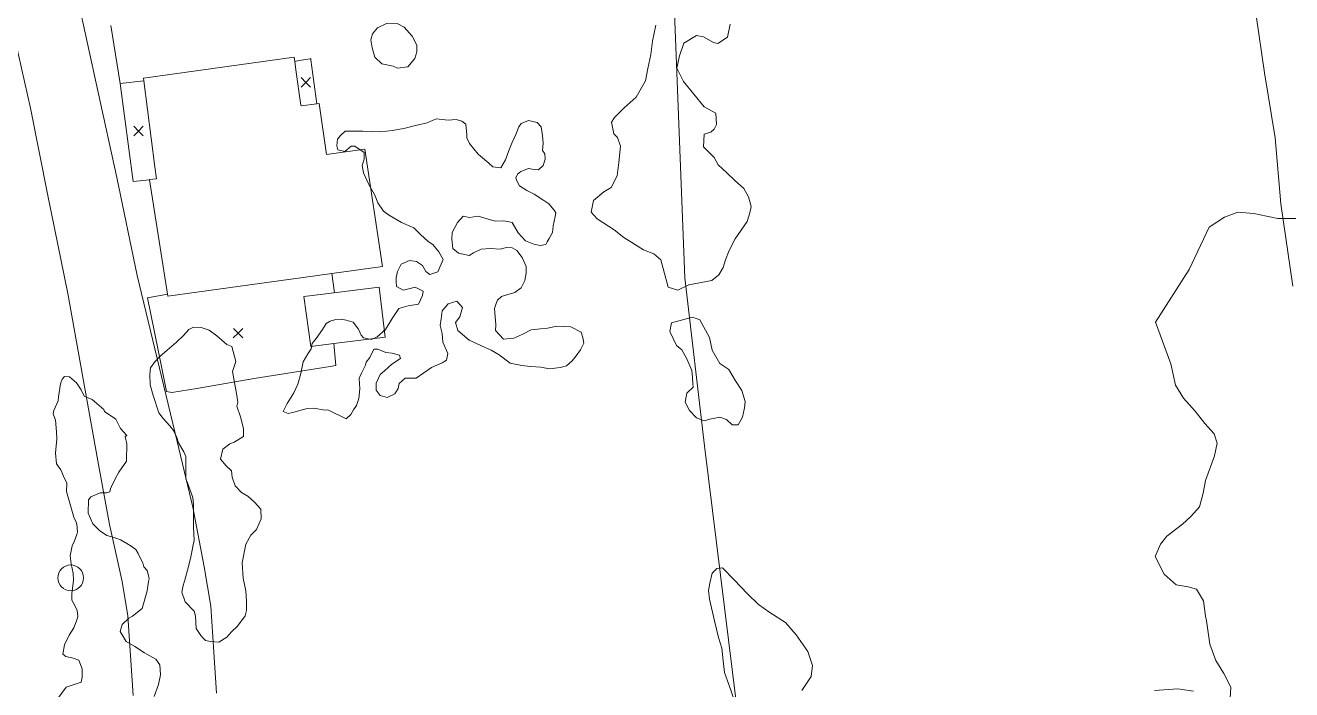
# Model space of a CAD drawing. Header units: metres. Extents: x 4652992 to 4879070, y 2074171 to 2309877.
# Drawn here: x 4653740.7 to 4653816.7, y 2306191.8 to 2306231.6 of the extents above; entities that cross this region are included whole.
import ezdxf

# ---------------------------------------------------------------- set-up
doc = ezdxf.new("R2010")
doc.units = ezdxf.units.M
doc.header["$MEASUREMENT"] = 0
doc.layers.get('0').update_dxf_attribs({"color": 4, "lineweight": 0})
for name, color, linetype, lineweight in [('Level 1', 2, 'Continuous', 0), ('Level 18', 5, 'Continuous', 0), ('Level 30', 5, 'Continuous', 0), ('Level 35', 4, 'Continuous', 0), ('Level 37', 3, 'Continuous', 0), ('Level 40', 1, 'Continuous', 0), ('Level 61', 4, 'Continuous', 0), ('Level 62', 4, 'Continuous', 0), ('Level 63', 3, 'Continuous', 0)]:
    doc.layers.add(name, color=color, linetype=linetype, lineweight=lineweight)

# ---------------------------------------------------------------- blocks, each defined once
blk = doc.blocks.new('POSTE')
at = {"color": 0, "linetype": 'ByBlock', "lineweight": -2}
blk.add_circle((0, 0), 0.770001, dxfattribs=at)
blk = doc.blocks.new('COTA')
at = {"color": 0, "linetype": 'ByBlock', "lineweight": -2, "ltscale": 10}
for p, q in [((0, 0), (-1.419522, -1.408457)), ((-1.408457, 1.419522), (0, 0)), ((1.419522, 1.408457), (0, 0)), ((0, 0), (1.408457, -1.419522))]:
    blk.add_line(p, q, dxfattribs=at)

msp = doc.modelspace()

# ---------------------------------------------------------------- linework, layer by layer
at = {"layer": 'Level 1'}
msp.add_polyline3d([(4653814.533327, 2306232.185915, 1409), (4653815.042483, 2306228.739077, 1408), (4653815.689272, 2306224.842531, 1407), (4653816.014712, 2306220.881716, 1406), (4653816.736513, 2306215.963503, 1405)], dxfattribs=at)
at = {"layer": 'Level 18', "color": 30}
for points in [[(4653740.777081, 2306273.128342, 1424.65044), (4653739.520245, 2306266.494623, 1424.407082), (4653739.070364, 2306263.261233, 1424.299844), (4653738.77743, 2306260.776192, 1424.092109), (4653738.620178, 2306256.766017, 1423.826422), (4653738.78082, 2306254.427596, 1423.623965), (4653739.547829, 2306250.66962, 1423.371641), (4653741.979377, 2306241.023189, 1422.807175), (4653743.837471, 2306233.363225, 1422.282652), (4653745.064537, 2306227.663309, 1421.884951), (4653746.202293, 2306222.467291, 1421.528426), (4653747.43659, 2306216.600638, 1421.154736), (4653749.837122, 2306206.643853, 1420.675083), (4653750.774391, 2306202.706111, 1420.411646), (4653751.44217, 2306199.134677, 1420.207735), (4653751.847202, 2306196.773275, 1420.057566), (4653752.029339, 2306194.007571, 1419.876955), (4653752.19108, 2306191.561827, 1419.755049)], [(4653747.189889, 2306191.415101, 1419.608363), (4653746.875182, 2306196.184447, 1419.893928), (4653746.520464, 2306198.252514, 1420.072769), (4653745.778137, 2306201.662879, 1420.405941), (4653745.078496, 2306205.48327, 1420.667075), (4653743.279685, 2306215.504972, 1421.226712), (4653742.077825, 2306221.388372, 1421.754605), (4653741.030888, 2306226.631514, 1421.99774), (4653740.129972, 2306230.630331, 1422.246936), (4653739.70799, 2306232.503348, 1422.312702), (4653737.879648, 2306237.364729, 1422.652318), (4653736.982541, 2306239.750048, 1422.821913), (4653734.812008, 2306248.087523, 1423.257669), (4653734.464568, 2306249.422115, 1423.437876), (4653734.129021, 2306253.663439, 1423.626139), (4653733.971561, 2306256.695256, 1423.781719), (4653734.028763, 2306261.092758, 1423.976988), (4653734.140384, 2306263.917871, 1424.127873), (4653734.584834, 2306267.305006, 1424.287347), (4653734.848669, 2306268.697559, 1424.344801), (4653735.073946, 2306269.886598, 1424.396801)]]:
    msp.add_polyline3d(points, dxfattribs=at)
at = {"layer": 'Level 30', "color": 1}
for points in [[(4653757.250036, 2306226.799281, 1424.182511), (4653757.25488, 2306226.764399, 1424.1849), (4653757.2549, 2306226.764401, 1424.184902), (4653758.196769, 2306226.884366, 1424.27165), (4653758.340638, 2306226.902691, 1424.2849), (4653758.788389, 2306223.845887, 1426.3849), (4653761.076466, 2306224.169773, 1426.1849), (4653762.150747, 2306217.140939, 1425.9849), (4653759.107002, 2306216.716891, 1425.843229), (4653756.664375, 2306216.37659, 1425.729537), (4653756.652857, 2306216.374985, 1425.729), (4653749.260007, 2306215.345029, 1425.3849), (4653748.165033, 2306222.333893, 1425.284987), (4653748.165025, 2306222.333942, 1425.284986), (4653748.164082, 2306222.339961, 1425.2849), (4653748.164106, 2306222.339964, 1425.2849), (4653748.568566, 2306222.381349, 1425.2849), (4653748.5857, 2306222.383102, 1425.2849), (4653748.585734, 2306222.383105, 1425.2849), (4653748.493826, 2306223.10436, 1425.12954), (4653748.493561, 2306223.106435, 1425.129093), (4653747.835137, 2306228.273457, 1424.016102), (4653747.835132, 2306228.273492, 1424.016095), (4653747.816678, 2306228.418314, 1423.9849), (4653756.849412, 2306229.684508, 1423.9849), (4653756.884686, 2306229.430476, 1424.002298), (4653756.954521, 2306228.927532, 1424.036745), (4653757.250036, 2306226.799281, 1424.182511)], [(4653757.834597, 2306212.337322, 1422.28487), (4653757.834566, 2306212.337318, 1422.284872), (4653757.428785, 2306215.334245, 1422.384873), (4653758.57474, 2306215.47594, 1422.1561), (4653761.937015, 2306215.891676, 1421.484873), (4653762.308107, 2306212.89046, 1421.884873), (4653759.218536, 2306212.508442, 1422.161125), (4653757.834597, 2306212.337322, 1422.28487)]]:
    msp.add_polyline3d(points, dxfattribs=at)
at = {"layer": 'Level 35', "extrusion": (0.0242311153105184, -0.2098321831574403, 0.9774371120241911), "elevation": -369764.339348, "flags": 128}
msp.add_lwpolyline([(4887585.34911, 1717801.032769), (4887585.513261, 1717797.426399), (4887585.513285, 1717797.426399), (4887586.942755, 1717797.426399)], dxfattribs=at)
at = {"layer": 'Level 35', "elevation": 1423.884873, "flags": 128}
msp.add_lwpolyline([(4653758.196769, 2306226.884366), (4653757.85161, 2306229.521238), (4653757.841785, 2306229.596295), (4653757.810716, 2306229.590912), (4653757.141589, 2306229.474985), (4653756.884703, 2306229.430479), (4653756.884686, 2306229.430476)], dxfattribs=at)
at = {"layer": 'Level 35', "extrusion": (0.0088742166401288, -0.0835770223252327, 0.9964618053986171), "elevation": -150031.174949, "flags": 128}
msp.add_lwpolyline([(4871239.215066, 1795707.373264), (4871239.360072, 1795701.4242), (4871239.360077, 1795701.4242), (4871240.34541, 1795701.4242)], dxfattribs=at)
at = {"layer": 'Level 35'}
msp.add_polyline3d([(4653759.218536, 2306212.508442, 1421.284872), (4653759.218541, 2306212.508393, 1421.284872), (4653759.344558, 2306211.192093, 1421.284872), (4653759.344559, 2306211.192081, 1421.284872), (4653758.997842, 2306211.136962, 1421.291964), (4653754.455344, 2306210.414815, 1421.384873), (4653750.997343, 2306209.827642, 1421.384873), (4653749.501761, 2306209.57369, 1421.384873)], dxfattribs=at)
at = {"layer": 'Level 37'}
msp.add_polyline3d([(4653783.61567, 2306188.939787, 1415.546634), (4653781.462419, 2306206.384466, 1419.146634), (4653780.267708, 2306216.456894, 1420.846634), (4653779.46971, 2306236.976599, 1422.146634)], dxfattribs=at)
at = {"layer": 'Level 40', "color": 3, "elevation": 1423.1, "flags": 128}
msp.add_lwpolyline([(4653761.520846, 2306230.245657), (4653761.441446, 2306230.720456), (4653761.551775, 2306231.085659), (4653761.838725, 2306231.449766), (4653762.424151, 2306231.717176), (4653763.021907, 2306231.699948), (4653763.435326, 2306231.473814), (4653763.928977, 2306230.949045), (4653764.205128, 2306230.398485), (4653764.196647, 2306230.01229), (4653764.079399, 2306229.613203), (4653763.6559, 2306229.100798), (4653763.037242, 2306229.016533), (4653762.779605, 2306229.140109), (4653762.100811, 2306229.279845), (4653761.688173, 2306229.682206), (4653761.520846, 2306230.245657)], dxfattribs=at)
at = {"layer": 'Level 40', "color": 3}
for points in [[(4653782.999227, 2306231.669224, 1423.184873), (4653782.837111, 2306230.876517, 1423.184873), (4653782.262537, 2306230.499068, 1423.184873), (4653781.997374, 2306230.553619, 1423.184873), (4653781.40424, 2306230.895931, 1423.184873), (4653780.980002, 2306230.983207, 1423.184873), (4653780.224727, 2306230.532806, 1423.184873), (4653779.956476, 2306229.761892, 1423.184873), (4653779.805086, 2306229.021967, 1423.184873), (4653780.194827, 2306228.225723, 1423.184873), (4653781.431138, 2306226.704315, 1423.184873), (4653782.136937, 2306226.322629, 1422.684873), (4653782.16635, 2306225.654932, 1422.684873), (4653782.037392, 2306225.373585, 1422.384873), (4653781.834753, 2306225.194633, 1422.384873), (4653781.433615, 2306225.064119, 1422.284872), (4653781.388249, 2306224.300969, 1422.284872), (4653781.621369, 2306224.087433, 1422.284872), (4653782.0345, 2306223.671284, 1422.284872), (4653782.277447, 2306223.234978, 1422.284872), (4653782.786037, 2306222.743956, 1422.284872), (4653783.252353, 2306222.316808, 1422.284872), (4653783.814125, 2306221.814795, 1422.284872), (4653784.09944, 2306221.314501, 1422.284872), (4653784.256848, 2306220.730138, 1422.284872), (4653784.181066, 2306220.359371, 1422.284872), (4653784.019668, 2306219.840631, 1422.284872), (4653783.292824, 2306218.795786, 1421.984873), (4653782.9285, 2306218.0976, 1421.984873), (4653782.717136, 2306217.53997, 1421.884873), (4653782.56643, 2306217.073815, 1421.884873), (4653782.323453, 2306216.632897, 1421.784872), (4653781.892471, 2306216.291981, 1421.584872), (4653780.521072, 2306216.027914, 1421.484873), (4653779.849038, 2306215.724129, 1421.484873), (4653779.274658, 2306215.897793, 1421.484873), (4653778.833672, 2306217.536561, 1421.484873), (4653778.409154, 2306217.900423, 1421.484873), (4653777.792515, 2306218.138035, 1421.484873), (4653776.613575, 2306218.87841, 1421.484873), (4653776.040429, 2306219.328121, 1421.484873), (4653775.023244, 2306219.986362, 1421.384873), (4653774.662851, 2306220.392254, 1421.384873), (4653774.804001, 2306221.081712, 1421.384873), (4653775.412999, 2306221.6195, 1421.384873), (4653775.85047, 2306221.861001, 1421.384873), (4653776.215203, 2306222.559608, 1421.384873), (4653776.324826, 2306223.365981, 1421.384873), (4653776.413816, 2306224.342328, 1421.384873), (4653776.245564, 2306224.87428, 1421.384873), (4653776.012198, 2306225.088093, 1421.384873), (4653775.876522, 2306225.77906, 1421.384873), (4653776.04801, 2306226.075259, 1421.384873), (4653776.628281, 2306226.651047, 1421.684873), (4653777.362446, 2306227.289231, 1422.184873), (4653777.910825, 2306228.255875, 1422.484873), (4653778.062437, 2306228.996659, 1422.484873), (4653778.235699, 2306229.843223, 1422.484873), (4653778.345038, 2306230.647753, 1422.484873), (4653778.442489, 2306231.123896, 1422.484873), (4653778.539937, 2306231.600023, 1422.484873)], [(4653768.934298, 2306213.640596, 1422.284872), (4653768.91887, 2306213.290793, 1422.184873), (4653769.407749, 2306212.768003, 1421.684873), (4653770.015612, 2306212.827166, 1421.584872), (4653770.560486, 2306213.07347, 1421.584872), (4653771.062233, 2306213.328666, 1421.584872), (4653771.614998, 2306213.394015, 1421.584872), (4653772.029576, 2306213.443028, 1421.584872), (4653772.591161, 2306213.551394, 1421.584872), (4653773.43705, 2306213.511481, 1421.584872), (4653774.048799, 2306213.206017, 1421.584872), (4653774.159691, 2306212.869314, 1421.584872), (4653774.227452, 2306212.541496, 1421.584872), (4653774.009993, 2306212.137974, 1421.584872), (4653773.758201, 2306211.78636, 1421.584872), (4653773.515211, 2306211.477762, 1421.584872), (4653773.18595, 2306211.186952, 1421.584872), (4653772.805648, 2306211.086025, 1421.584872), (4653772.157742, 2306210.995452, 1421.584872), (4653771.640157, 2306211.102204, 1421.584872), (4653771.018703, 2306211.1407, 1421.584872), (4653770.492333, 2306211.204425, 1421.584872), (4653769.802274, 2306211.346751, 1421.584872), (4653769.139613, 2306211.842121, 1421.584872), (4653768.65736, 2306212.120924, 1421.584872), (4653768.294564, 2306212.270217, 1421.884873), (4653767.811656, 2306212.488982, 1422.184873), (4653767.340861, 2306212.710224, 1422.384873), (4653766.653731, 2306213.299661, 1422.384873), (4653766.526455, 2306213.773622, 1422.384873), (4653766.77794, 2306214.124695, 1422.384873), (4653766.935446, 2306214.67421, 1422.384873), (4653766.609517, 2306215.054779, 1422.384873), (4653766.083029, 2306214.894733, 1422.384873), (4653765.727818, 2306214.475534, 1422.384873), (4653765.66263, 2306213.991258, 1422.484873), (4653765.592286, 2306213.587308, 1422.784872), (4653765.71946, 2306213.113654, 1422.784872), (4653765.760542, 2306212.59786, 1423.084872), (4653766.067562, 2306211.908391, 1423.084872), (4653765.988405, 2306211.522179, 1423.084872), (4653765.729344, 2306211.351977, 1423.084872), (4653765.090966, 2306211.081106, 1423.084872), (4653764.171853, 2306210.430129, 1422.884873), (4653763.511068, 2306210.436833, 1422.784872), (4653763.141578, 2306210.114843, 1422.684873), (4653763.079939, 2306209.814237, 1422.684873), (4653762.880365, 2306209.497322, 1422.684873), (4653762.43134, 2306209.276634, 1422.684873), (4653762.00973, 2306209.408389, 1422.684873), (4653761.761289, 2306209.728219, 1422.684873), (4653761.754476, 2306210.132467, 1422.684873), (4653761.998086, 2306210.664069, 1422.684873), (4653762.266122, 2306210.877317, 1422.684873), (4653762.707302, 2306211.278626, 1422.684873), (4653763.22575, 2306211.619234, 1422.684873), (4653763.153827, 2306211.822743, 1422.484873), (4653762.712981, 2306211.92816, 1422.184873), (4653762.349054, 2306211.972898, 1421.884873), (4653761.860344, 2306212.168162, 1421.784872), (4653761.6253, 2306212.167, 1421.884873), (4653761.379509, 2306211.675225, 1421.984873), (4653761.167209, 2306211.396003, 1422.184873), (4653761.121294, 2306211.221649, 1422.284872), (4653760.875717, 2306210.730314, 1422.384873), (4653760.73917, 2306210.431461, 1422.684873), (4653760.788, 2306209.794757, 1422.684873), (4653760.716523, 2306209.22761, 1422.684873), (4653760.585391, 2306208.807041, 1422.684873), (4653760.394605, 2306208.533063, 1422.684873), (4653760.246856, 2306208.2502, 1422.684873), (4653759.969985, 2306207.99398, 1422.684873), (4653758.86962, 2306208.534423, 1422.684873), (4653758.698928, 2306208.529032, 1422.584872), (4653758.011578, 2306208.630251, 1422.484873), (4653757.616592, 2306208.626336, 1422.384873), (4653756.815245, 2306208.392713, 1422.284872), (4653756.487353, 2306208.326007, 1422.284872), (4653756.194747, 2306208.43119, 1422.284872), (4653756.42978, 2306208.920182, 1422.284872), (4653756.829266, 2306209.554376, 1422.284872), (4653757.073101, 2306210.086301, 1422.284872), (4653757.248448, 2306210.721909, 1422.284872), (4653757.389549, 2306211.409336, 1422.284872), (4653757.667599, 2306211.889355, 1422.284872), (4653757.867314, 2306212.206399, 1422.284872), (4653757.929037, 2306212.507123, 1422.284872), (4653758.171802, 2306212.815274, 1422.284872), (4653758.553576, 2306213.363407, 1422.284872), (4653758.762091, 2306213.723382, 1422.284872), (4653759.012636, 2306213.850808, 1422.284872), (4653759.349295, 2306213.960473, 1422.284872), (4653759.668326, 2306213.984226, 1422.284872), (4653759.96973, 2306213.922065, 1422.284872), (4653760.391502, 2306213.790304, 1422.284872), (4653760.70853, 2306213.366708, 1422.284872), (4653760.86214, 2306213.021582, 1422.284872), (4653761.007946, 2306212.857173, 1422.284872), (4653761.481629, 2306212.759472, 1422.284872), (4653761.827131, 2306212.912106, 1422.284872), (4653762.320438, 2306213.347704, 1422.284872), (4653762.7286, 2306214.024732, 1422.284872), (4653763.119128, 2306214.61582, 1422.284872), (4653763.688737, 2306214.767006, 1422.284872), (4653764.292606, 2306214.866357, 1422.284872), (4653764.536299, 2306215.398153, 1422.284872), (4653764.589144, 2306215.655884, 1422.284872), (4653764.098816, 2306215.891287, 1422.284872), (4653763.719089, 2306215.790497, 1422.284872), (4653763.391234, 2306215.723783, 1422.284872), (4653762.987056, 2306215.941424, 1422.284872), (4653762.962603, 2306216.259846, 1422.284872), (4653762.96359, 2306216.483481, 1422.284872), (4653763.034064, 2306216.827086, 1422.284872), (4653763.260138, 2306217.272901, 1422.284872), (4653763.752381, 2306217.484782, 1422.284872), (4653764.191781, 2306217.438972, 1422.284872), (4653764.544094, 2306217.187288, 1422.284872), (4653764.740812, 2306216.833373, 1422.284872), (4653764.972763, 2306216.651256, 1422.284872), (4653765.456226, 2306216.820196, 1422.284872), (4653765.786975, 2306217.557804, 1422.284872), (4653765.52173, 2306218.01535, 1422.284872), (4653765.161572, 2306218.44768, 1422.284872), (4653764.886574, 2306218.638641, 1422.284872), (4653764.431521, 2306219.045745, 1422.284872), (4653764.019544, 2306219.443958, 1422.284872), (4653763.279781, 2306219.775439, 1422.284872), (4653762.501664, 2306220.236745, 1422.484873), (4653762.203106, 2306220.458641, 1422.784872), (4653761.860821, 2306220.951264, 1423.184873), (4653761.690772, 2306221.407798, 1423.584872), (4653761.298458, 2306222.088026, 1423.984873), (4653761.003089, 2306222.753974, 1424.284872), (4653760.919526, 2306223.19072, 1424.684873), (4653761.041379, 2306223.566738, 1424.684873), (4653761.034599, 2306223.969243, 1424.684873), (4653760.486991, 2306224.34944, 1424.684873), (4653760.263842, 2306224.350839, 1424.684873), (4653759.884737, 2306224.027838, 1424.684873), (4653759.466423, 2306224.120724, 1424.584872), (4653759.402499, 2306224.37026, 1424.384873), (4653759.438635, 2306224.764091, 1424.384873), (4653759.62, 2306224.994245, 1424.384873), (4653759.89593, 2306225.249502, 1424.384873), (4653760.342426, 2306225.246709, 1424.384873), (4653760.969288, 2306225.251353, 1424.384873), (4653761.501592, 2306225.23089, 1424.384873), (4653762.033906, 2306225.210426, 1424.384873), (4653762.721253, 2306225.29179, 1424.384873), (4653763.417387, 2306225.415933, 1424.384873), (4653764.122304, 2306225.582855, 1424.384873), (4653764.827229, 2306225.749778, 1424.384873), (4653765.369326, 2306225.994817, 1424.384873), (4653766.087522, 2306225.905957, 1424.184873), (4653766.566154, 2306225.955684, 1423.984873), (4653766.900832, 2306225.842155, 1423.984873), (4653767.143759, 2306225.665506, 1423.884873), (4653767.192634, 2306225.030726, 1423.884873), (4653767.200464, 2306224.850618, 1423.884873), (4653767.353729, 2306224.50668, 1423.884873), (4653767.874614, 2306223.861598, 1421.984873), (4653768.029311, 2306223.740204, 1421.984873), (4653768.527691, 2306223.324185, 1421.984873), (4653768.750948, 2306223.099127, 1421.984873), (4653769.233626, 2306223.044476, 1421.984873), (4653769.511579, 2306223.524446, 1421.984873), (4653769.703365, 2306224.022147, 1421.984873), (4653769.895145, 2306224.519833, 1421.984873), (4653770.138798, 2306225.051582, 1421.984873), (4653770.321764, 2306225.506286, 1421.984873), (4653770.451923, 2306225.703289, 1421.984873), (4653770.892425, 2306225.88115, 1421.984873), (4653771.40937, 2306225.774712, 1421.984873), (4653771.666933, 2306225.497874, 1421.984873), (4653771.742468, 2306224.989934, 1421.984873), (4653771.783722, 2306224.533797, 1421.984873), (4653771.738813, 2306224.095389, 1421.984873), (4653771.875948, 2306223.88808, 1421.984873), (4653771.90052, 2306223.569646, 1421.984873), (4653771.778242, 2306223.19191, 1421.984873), (4653771.501223, 2306222.935576, 1421.984873), (4653771.23392, 2306222.945861, 1421.984873), (4653770.889254, 2306223.016851, 1421.984873), (4653770.448703, 2306222.838972, 1421.984873), (4653770.232365, 2306222.65968, 1421.984873), (4653770.145273, 2306222.453764, 1421.984873), (4653770.196231, 2306222.26418, 1421.984873), (4653770.358836, 2306221.962049, 1421.984873), (4653770.797557, 2306221.692579, 1421.984873), (4653771.245095, 2306221.466062, 1421.984873), (4653771.76122, 2306221.135859, 1421.984873), (4653772.113812, 2306220.884113, 1421.984873), (4653772.440016, 2306220.503463, 1421.984873), (4653772.542888, 2306220.347932, 1421.984873), (4653772.49889, 2306220.133097, 1421.984873), (4653772.384493, 2306219.574513, 1421.984873), (4653772.348385, 2306219.178908, 1421.984873), (4653772.139907, 2306218.818811, 1421.984873), (4653772.00972, 2306218.621714, 1421.984873), (4653771.931424, 2306218.458707, 1421.984873), (4653771.603377, 2306218.391951, 1421.984873), (4653771.215555, 2306218.471871, 1421.984873), (4653770.716076, 2306218.66437, 1421.984873), (4653770.278232, 2306219.157647, 1421.984873), (4653769.909908, 2306219.770922, 1421.984873), (4653769.737562, 2306219.806433, 1421.984873), (4653769.392876, 2306219.877456, 1421.984873), (4653768.892527, 2306219.846214, 1421.984873), (4653768.427407, 2306219.986832, 1421.984873), (4653767.876133, 2306220.145202, 1421.984873), (4653767.367005, 2306220.070995, 1421.984873), (4653766.979274, 2306220.150889, 1421.984873), (4653766.632716, 2306219.774514, 1421.984873), (4653766.328272, 2306219.165549, 1421.984873), (4653766.292079, 2306218.769971, 1421.984873), (4653766.358707, 2306218.218837, 1421.984873), (4653766.702417, 2306217.924071, 1421.984873), (4653767.348688, 2306217.790869, 1421.984873), (4653767.608151, 2306217.961322, 1421.984873), (4653768.057568, 2306218.182195, 1421.984873), (4653768.601023, 2306218.204548, 1421.984873), (4653769.221857, 2306218.166169, 1421.984873), (4653769.558692, 2306218.275894, 1421.984873), (4653769.912205, 2306218.247825, 1421.984873), (4653770.196224, 2306218.09972, 1421.984873), (4653770.513612, 2306217.676013, 1421.984873), (4653770.761512, 2306217.132243, 1421.984873), (4653770.768471, 2306216.727695, 1421.984873), (4653770.680439, 2306216.297922, 1421.984873), (4653770.454319, 2306215.851807, 1421.984873), (4653770.08223, 2306215.570156, 1421.984873), (4653769.607272, 2306215.444095, 1421.984873), (4653769.2704, 2306215.334362, 1421.984873), (4653769.045195, 2306215.112017, 1421.984873), (4653768.958072, 2306214.905997, 1421.984873), (4653768.853336, 2306214.614011, 1421.984873), (4653768.934298, 2306213.640596, 1422.284872)], [(4653812.988508, 2306191.226796, 1409.5466), (4653813.012343, 2306191.909118, 1409.5466), (4653812.606438, 2306192.737411, 1409.5466), (4653812.115217, 2306193.512278, 1409.9466), (4653811.760766, 2306194.483151, 1410.4466), (4653811.569401, 2306195.879625, 1410.8466), (4653811.496224, 2306196.165038, 1411.2466), (4653811.380772, 2306197.086432, 1411.6466), (4653810.953358, 2306197.777737, 1412.2466), (4653810.47071, 2306197.934344, 1412.2466), (4653809.739469, 2306198.044332, 1413.2466), (4653809.018165, 2306198.692804, 1413.5466), (4653808.477691, 2306199.753858, 1413.9466), (4653808.797165, 2306200.483594, 1413.9466), (4653809.181655, 2306200.972567, 1413.9466), (4653809.784959, 2306201.416385, 1413.9466), (4653810.125055, 2306201.687187, 1413.9466), (4653810.618932, 2306202.153564, 1413.9466), (4653811.134982, 2306202.729002, 1413.9466), (4653811.356055, 2306203.535719, 1413.9466), (4653811.511321, 2306204.299145, 1413.9466), (4653812.040638, 2306205.780762, 1413.9466), (4653812.195875, 2306206.544073, 1413.9466), (4653812.022167, 2306207.091136, 1413.9466), (4653811.465584, 2306207.717102, 1413.9466), (4653810.876522, 2306208.463327, 1413.9466), (4653810.178121, 2306209.232041, 1413.9466), (4653809.709621, 2306210.010114, 1413.9466), (4653809.413758, 2306211.306991, 1413.2466), (4653808.506816, 2306213.793815, 1412.8466), (4653810.521219, 2306216.961571, 1412.8466), (4653811.713247, 2306219.490601, 1412.2466), (4653812.636337, 2306220.09724, 1412.2466), (4653813.437926, 2306220.387464, 1412.2466), (4653814.392161, 2306220.304853, 1412.2466), (4653815.159731, 2306220.146859, 1412.2466), (4653815.836873, 2306220.015256, 1412.1466), (4653816.911515, 2306220.014467, 1410.0466)], [(4653780.685487, 2306210.899256, 1420.65), (4653780.390621, 2306211.598098, 1420.65), (4653780.095141, 2306212.129134, 1420.65), (4653779.779274, 2306212.39573, 1420.65), (4653779.379937, 2306213.23637, 1420.9), (4653779.485315, 2306213.751629, 1420.9), (4653780.734145, 2306214.098284, 1420.9), (4653781.173108, 2306213.940677, 1420.9), (4653781.76387, 2306212.879152, 1420.9), (4653781.919364, 2306212.125128, 1420.6), (4653782.372981, 2306211.311555, 1420.25), (4653782.908871, 2306210.965832, 1420.25), (4653783.307623, 2306210.278716, 1420.25), (4653783.693832, 2306209.694971, 1420.25), (4653783.898599, 2306209.04779, 1420.25), (4653783.851861, 2306208.654112, 1420.25), (4653783.739831, 2306208.105833, 1420.25), (4653783.483015, 2306207.635437, 1419.95), (4653783.113918, 2306207.644314, 1419.95), (4653782.771821, 2306207.950279, 1419.95), (4653782.364409, 2306208.101572, 1419.95), (4653781.768237, 2306207.989153, 1419.95), (4653781.444084, 2306207.887879, 1419.95), (4653780.971992, 2306208.052517, 1419.95), (4653780.559281, 2306208.507541, 1419.95), (4653780.289183, 2306209.000382, 1419.95), (4653780.401323, 2306209.548861, 1419.95), (4653780.778217, 2306209.908228, 1419.95), (4653780.76262, 2306210.092709, 1420.35), (4653780.742574, 2306210.487085, 1420.6), (4653780.685487, 2306210.899256, 1420.65)], [(4653750.975732, 2306195.419522, 1424.184873), (4653750.927735, 2306196.167275, 1424.084872), (4653750.848282, 2306196.46409, 1424.084872), (4653750.298281, 2306197.033392, 1424.084872), (4653750.098826, 2306197.600308, 1424.084872), (4653750.18169, 2306198.00372, 1424.084872), (4653750.298221, 2306198.400163, 1424.084872), (4653750.442368, 2306198.931056, 1424.084872), (4653750.621032, 2306199.629998, 1424.084872), (4653750.703883, 2306200.033353, 1424.084872), (4653750.786732, 2306200.436698, 1424.084872), (4653750.841963, 2306200.705588, 1424.084872), (4653750.798749, 2306201.520346, 1424.084872), (4653750.809913, 2306202.42892, 1424.084872), (4653750.800768, 2306202.854165, 1423.984873), (4653750.775942, 2306203.28885, 1423.684873), (4653750.447436, 2306204.169228, 1423.484873), (4653750.338269, 2306204.408552, 1423.284872), (4653750.34022, 2306205.744265, 1423.184873), (4653750.220068, 2306206.014595, 1423.184873), (4653749.912357, 2306206.569153, 1423.184873), (4653749.799128, 2306206.873107, 1423.184873), (4653749.605524, 2306207.298859, 1423.184873), (4653749.384272, 2306207.590026, 1423.184873), (4653748.98154, 2306208.023854, 1423.184873), (4653748.733517, 2306208.355597, 1423.184873), (4653748.387872, 2306209.408789, 1423.184873), (4653748.202103, 2306210.043212, 1423.184873), (4653748.191758, 2306210.676461, 1423.184873), (4653748.234114, 2306211.053386, 1423.184873), (4653748.485578, 2306211.42221, 1423.184873), (4653748.797522, 2306211.743486, 1423.184873), (4653749.224386, 2306212.111161, 1423.184873), (4653749.779992, 2306212.592493, 1423.184873), (4653750.213753, 2306212.993785, 1423.184873), (4653750.532586, 2306213.348669, 1423.184873), (4653750.80995, 2306213.501777, 1423.184873), (4653751.261874, 2306213.478657, 1423.184873), (4653751.753569, 2306213.307115, 1423.184873), (4653752.210732, 2306212.967416, 1423.184873), (4653752.808797, 2306212.458408, 1423.184873), (4653753.098317, 2306212.328562, 1423.184873), (4653753.336975, 2306211.4379, 1423.184873), (4653753.145206, 2306210.846366, 1423.184873), (4653753.389714, 2306209.510937, 1422.884873), (4653753.461567, 2306209.00494, 1422.884873), (4653753.413179, 2306208.769336, 1422.884873), (4653753.632931, 2306208.127524, 1422.884873), (4653753.805142, 2306207.425315, 1422.884873), (4653753.809551, 2306206.933158, 1422.884873), (4653753.247482, 2306206.59302, 1422.884873), (4653752.993076, 2306206.50881, 1422.784872), (4653752.557571, 2306206.184686, 1422.584872), (4653752.433053, 2306205.578428, 1422.584872), (4653752.77574, 2306205.191675, 1422.584872), (4653753.089168, 2306204.877807, 1422.684873), (4653753.136231, 2306204.510395, 1422.884873), (4653753.308377, 2306203.992684, 1423.684873), (4653753.679967, 2306203.587725, 1424.084872), (4653754.056381, 2306203.369866, 1424.084872), (4653754.472547, 2306203.003666, 1424.084872), (4653754.841261, 2306202.577188, 1424.084872), (4653754.865557, 2306202.011623, 1424.084872), (4653754.592883, 2306201.367231, 1424.084872), (4653754.240712, 2306201.019535, 1424.084872), (4653753.955047, 2306200.482901, 1424.084872), (4653753.727319, 2306199.373624, 1424.084872), (4653753.783602, 2306198.45088, 1424.084872), (4653753.941747, 2306197.682251, 1424.084872), (4653753.992802, 2306197.0759, 1424.084872), (4653753.983407, 2306196.517064, 1424.084872), (4653753.91439, 2306196.180831, 1424.084872), (4653753.439575, 2306195.577957, 1424.084872), (4653753.087324, 2306195.230146, 1424.084872), (4653752.79999, 2306194.902214, 1424.184873), (4653752.320001, 2306194.615916, 1424.184873), (4653751.834797, 2306194.64613, 1424.184873), (4653751.531761, 2306194.708779, 1424.184873), (4653751.38412, 2306194.844445, 1424.184873), (4653751.243386, 2306195.013728, 1424.184873), (4653750.975732, 2306195.419522, 1424.184873)], [(4653742.606163, 2306191.162406, 1423.484873), (4653743.171733, 2306191.907752, 1423.184873), (4653743.596276, 2306192.042826, 1423.084872), (4653744.077291, 2306192.220768, 1423.084872), (4653744.13747, 2306192.513495, 1423.084872), (4653744.129369, 2306193.014531, 1423.084872), (4653743.929298, 2306193.527507, 1423.084872), (4653743.593888, 2306193.652352, 1423.084872), (4653743.140976, 2306193.746017, 1423.084872), (4653742.976371, 2306193.891016, 1423.084872), (4653743.064629, 2306194.455284, 1423.084872), (4653743.350309, 2306195.034182, 1423.084872), (4653743.635266, 2306195.474525, 1423.084872), (4653743.824596, 2306195.990098, 1423.084872), (4653743.862888, 2306196.176328, 1423.084872), (4653743.821972, 2306196.517602, 1423.084872), (4653743.669031, 2306196.854292, 1423.084872), (4653743.505154, 2306197.137768, 1423.084872), (4653743.501823, 2306197.52671, 1423.084872), (4653743.607182, 2306198.309138, 1423.084872), (4653743.588153, 2306198.75675, 1423.084872), (4653743.478989, 2306199.30616, 1423.084872), (4653743.412161, 2306199.791342, 1423.084872), (4653743.532496, 2306200.376461, 1423.084872), (4653743.678037, 2306200.679095, 1423.084872), (4653743.813347, 2306201.067011, 1423.084872), (4653743.846163, 2306201.226577, 1423.084872), (4653743.800498, 2306201.679594, 1423.084872), (4653743.769106, 2306201.796972, 1423.084872), (4653743.637361, 2306202.101419, 1423.084872), (4653743.188171, 2306203.646352, 1423.684873), (4653743.206704, 2306204.140971, 1423.684873), (4653743.017148, 2306204.567791, 1423.684873), (4653742.843276, 2306204.935979, 1423.684873), (4653742.584134, 2306205.294078, 1423.684873), (4653742.523586, 2306205.943401, 1423.684873), (4653742.618622, 2306206.809732, 1423.684873), (4653742.594171, 2306207.230053, 1423.684873), (4653742.531814, 2306207.928409, 1423.084872), (4653742.388308, 2306208.304815, 1422.684873), (4653742.426616, 2306208.490993, 1422.684873), (4653742.685694, 2306209.075206, 1422.684873), (4653742.7083, 2306209.320066, 1422.684873), (4653742.840344, 2306210.096809, 1422.684873), (4653742.927175, 2306210.383839, 1422.684873), (4653743.072043, 2306210.547996, 1422.684873), (4653743.370576, 2306210.514101, 1422.684873), (4653743.79543, 2306210.149179, 1422.684873), (4653744.07067, 2306209.731955, 1422.684873), (4653744.244816, 2306209.363311, 1422.684873), (4653744.729253, 2306209.16499, 1423.084872), (4653745.426616, 2306208.559127, 1423.584872), (4653745.475937, 2306208.447382, 1424.084872), (4653746.15388, 2306207.988505, 1424.484873), (4653746.421041, 2306207.421399, 1424.884873), (4653746.800114, 2306206.997492, 1425.284872), (4653746.704165, 2306206.93446, 1425.284872), (4653746.808237, 2306206.498755, 1425.284872), (4653746.787053, 2306205.453721, 1425.284872), (4653746.321531, 2306204.804177, 1425.284872), (4653746.101686, 2306204.40768, 1425.284872), (4653745.89748, 2306203.952703, 1425.284872), (4653745.836364, 2306203.808498, 1424.984873), (4653745.788071, 2306203.630901, 1424.784872), (4653745.588506, 2306203.564464, 1424.684873), (4653745.200236, 2306203.56172, 1424.684873), (4653744.928432, 2306203.451977, 1424.684873), (4653744.651175, 2306203.315712, 1424.684873), (4653744.514735, 2306203.15317, 1424.584872), (4653744.489306, 2306202.339517, 1424.184873), (4653744.773487, 2306201.699666, 1424.184873), (4653745.165445, 2306201.314265, 1424.184873), (4653745.600383, 2306201.002998, 1424.184873), (4653746.046951, 2306200.883053, 1424.184873), (4653746.434891, 2306200.747545, 1424.184873), (4653746.806469, 2306200.532386, 1424.184873), (4653747.077147, 2306200.365748, 1424.184873), (4653747.342374, 2306200.172557, 1424.184873), (4653747.484867, 2306199.921688, 1424.184873), (4653747.658724, 2306199.553617, 1424.184873), (4653747.758951, 2306199.366829, 1424.184873), (4653747.821673, 2306199.132428, 1424.184873), (4653748.022823, 2306198.897097, 1424.184873), (4653748.091006, 2306198.68924, 1424.184873), (4653748.142821, 2306198.401717, 1424.184873), (4653748.110082, 2306198.242391, 1424.184873), (4653748.02209, 2306197.67924, 1424.184873), (4653747.724028, 2306196.633475, 1424.184873), (4653747.155938, 2306196.174803, 1423.884873), (4653746.936913, 2306196.053882, 1423.884873), (4653746.524774, 2306195.66818, 1423.884873), (4653746.410787, 2306195.248529, 1423.884873), (4653746.75939, 2306194.650111, 1423.884873), (4653747.279984, 2306194.348546, 1423.884873), (4653747.869515, 2306193.977311, 1423.884873), (4653748.018267, 2306193.891143, 1423.884873), (4653748.538912, 2306193.589549, 1423.884873), (4653748.786855, 2306193.254482, 1424.384873), (4653748.832348, 2306192.659941, 1424.684873), (4653748.71239, 2306192.075961, 1424.684873), (4653748.453385, 2306191.354671, 1424.684873)], [(4653783.228388, 2306191.149301, 1416.8466), (4653782.90501, 2306192.065038, 1416.8466), (4653782.657209, 2306192.795327, 1416.8466), (4653782.572657, 2306193.491842, 1416.8466), (4653782.499201, 2306194.24261, 1416.8466), (4653782.293279, 2306194.896718, 1417.2466), (4653782.059285, 2306195.89767, 1417.5466), (4653781.758328, 2306197.190785, 1417.9466), (4653781.695052, 2306197.712069, 1417.9466), (4653781.783621, 2306198.14551, 1417.9466), (4653781.905398, 2306198.741469, 1417.9466), (4653782.189033, 2306199.021676, 1417.9466), (4653782.536995, 2306199.06275, 1417.9466), (4653783.240892, 2306198.352765, 1417.9466), (4653784.031329, 2306197.511926, 1417.9466), (4653784.692094, 2306196.867227, 1417.9466), (4653785.382114, 2306196.393395, 1419.5466), (4653786.315016, 2306195.791417, 1420.0466), (4653786.951658, 2306195.040741, 1420.0466), (4653787.652536, 2306194.051569, 1420.0466), (4653787.931341, 2306193.205814, 1420.0466), (4653787.853188, 2306192.546359, 1420.0466), (4653787.286725, 2306191.706248, 1420.0466)], [(4653808.435047, 2306191.709083, 1409.5466), (4653809.835884, 2306191.820635, 1409.5466), (4653810.783936, 2306191.682103, 1409.5466)]]:
    msp.add_polyline3d(points, dxfattribs=at)
at = {"layer": 'Level 62'}
msp.add_line((4653759.107029, 2306216.716693, 1421.084899), (4653759.268077, 2306215.561871, 1421.0816), dxfattribs=at)
msp.add_polyline3d([(4653749.501758, 2306209.573708, 1421.0273), (4653749.1891, 2306209.6339, 1421.0263), (4653748.9028, 2306211.0416, 1421.0215), (4653748.0464, 2306215.2524, 1421.0849), (4653749.240011, 2306215.471366, 1421.0849)], dxfattribs=at)

# ---------------------------------------------------------------- block references
at = {"layer": 'Level 61', "zscale": 0.1}
msp.add_blockref('POSTE', (4653743.444316, 2306198.46693, 1422.083895), dxfattribs=at)
at = {"layer": 'Level 63', "xscale": 0.2, "yscale": 0.2, "zscale": 0.1}
for p in [(4653757.545095, 2306228.174035, 1421.2849), (4653747.504542, 2306225.255852, 1421.5849), (4653753.478585, 2306213.133013, 1421.06377)]:
    msp.add_blockref('COTA', p, dxfattribs=at)

doc.saveas('drawing.dxf')
